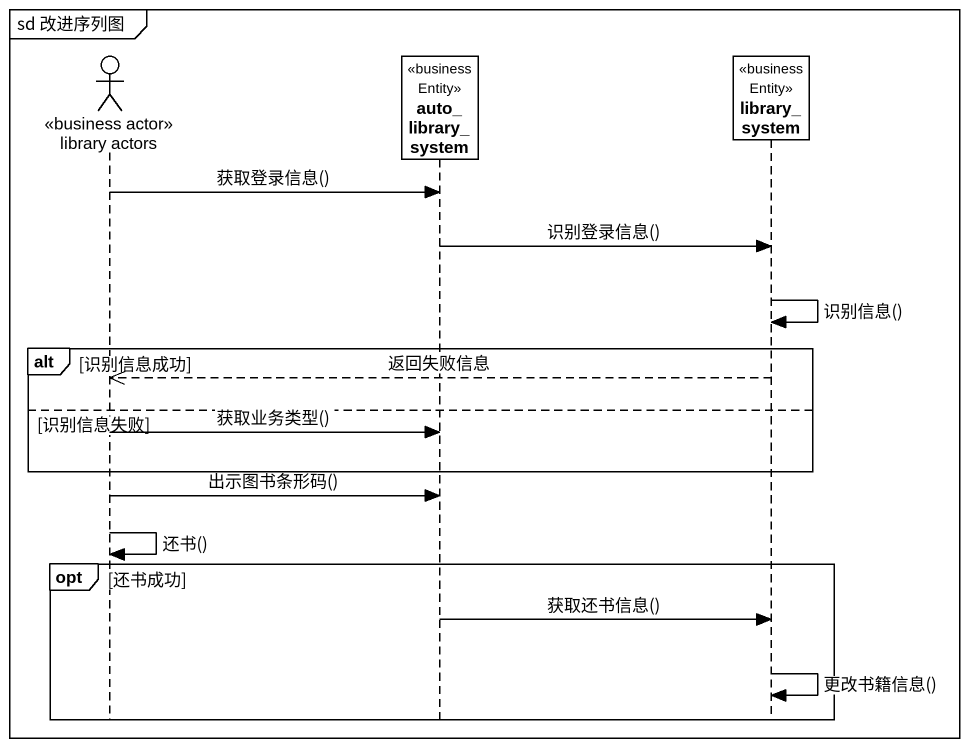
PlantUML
@startuml
mainframe sd 改进序列图
hide footbox
actor "library actors" as library_actors <<business actor>>
participant auto_library_system <<business Entity>>
participant library_system <<business Entity>>

library_actors -> auto_library_system : 获取登录信息()
auto_library_system -> library_system : 识别登录信息()
library_system -> library_system : 识别信息()
alt 识别信息成功
  library_system -->> library_actors : 返回失败信息
else 识别信息失败
  library_actors -> auto_library_system : 获取业务类型()
end
library_actors -> auto_library_system : 出示图书条形码()
library_actors -> library_actors : 还书()
opt 还书成功
  auto_library_system -> library_system : 获取还书信息()
  library_system -> library_system : 更改书籍信息()
end
@enduml
